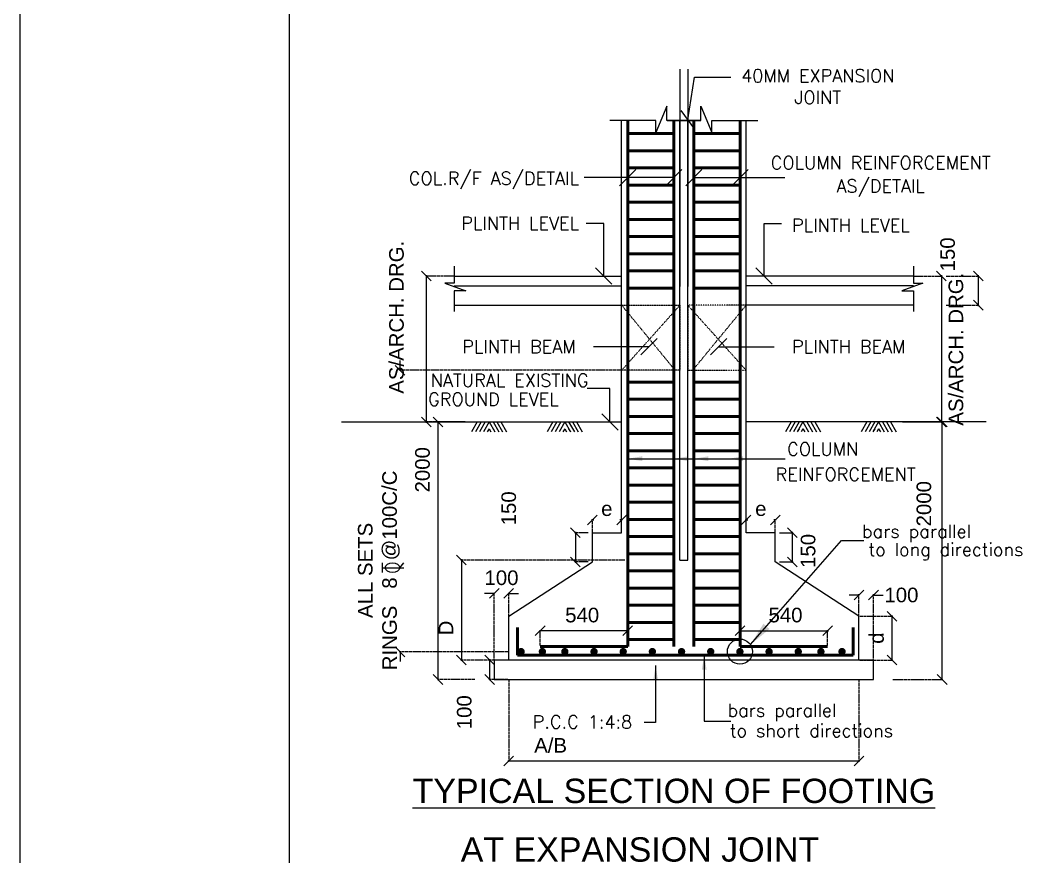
# Model space of a CAD drawing. Header units: inches. Extents: x 719368 to 6315912, y -2624014 to 446967.
# Drawn here: x 5424872 to 5451652, y -2224106 to -2201814 of the extents above; entities that cross this region are included whole.
import ezdxf
from ezdxf.enums import TextEntityAlignment as Align

# ---------------------------------------------------------------- set-up
doc = ezdxf.new("R2010")
doc.units = ezdxf.units.IN
doc.header["$LTSCALE"] = 20
doc.header["$MEASUREMENT"] = 0
doc.header["$PDMODE"] = 3
doc.linetypes.add('ACAD_ISO03W100', pattern=[30, 12, -18])
doc.linetypes.add('DASHED2', pattern=[0.375, 0.25, -0.125])
doc.layers.get('0').update_dxf_attribs({"color": 51, "lineweight": 30})
doc.layers.get('Defpoints').update_dxf_attribs({"lineweight": 25})
for name, color, linetype, lineweight in [('BAR2', 134, 'ACAD_ISO03W100', 50), ('COLUMN', 2, 'Continuous', 25), ('DIM', 7, 'Continuous', 13), ('HIDDEN', 181, 'ACAD_ISO03W100', 18), ('STAIR', 4, 'Continuous', 25), ('WALL', 1, 'Continuous', 18)]:
    doc.layers.add(name, color=color, linetype=linetype, lineweight=lineweight)
doc.layers.add('DIM 1', color=131, linetype='Continuous')
doc.styles.add('AREAIL', font='arial.ttf')
doc.styles.add('BOLD', font='arial.ttf')
doc.styles.add('ROMANS1', font='romans.shx', dxfattribs={"height": 200})
doc.styles.get("Standard").update_dxf_attribs({"font": 'TCCM____.TTF', "height": 100})
doc.dimstyles.new('AA1', dxfattribs={"dimtxt": 80, "dimasz": 80, "dimexe": 0.18, "dimexo": 40, "dimgap": 20, "dimtad": 1, "dimdec": 0, "dimzin": 0, "dimdsep": 46, "dimtxsty": 'Standard', "dimblk": 'OBLIQUE', "dimcen": 0.09, "dimclrd": 256, "dimclre": 256, "dimadec": 0, "dimazin": 0, "dimtfac": 1, "dimtdec": 0, "dimtofl": 0, "dimtmove": 2, "dimatfit": 3, "dimldrblk": 'OBLIQUE', "dimfxl": 1, "dimtolj": 1, "dimtzin": 0, "dimlwd": -1, "dimlwe": -1, "dimarcsym": 0})
doc.dimstyles.new('Copy of S3', dxfattribs={"dimtxt": 200, "dimasz": 150, "dimexe": 5, "dimexo": 5, "dimgap": 50, "dimtad": 1, "dimjust": 1, "dimdec": 0, "dimzin": 3, "dimdsep": 46, "dimtxsty": 'BOLD', "dimblk1": 'OBLIQUE', "dimblk2": 'OBLIQUE', "dimsah": 1, "dimcen": 0.0625, "dimdle": 5, "dimclrd": 230, "dimclre": 251, "dimclrt": 2, "dimadec": 0, "dimazin": 0, "dimtfac": 1, "dimtdec": 0, "dimtix": 1, "dimtofl": 0, "dimtmove": 2, "dimatfit": 3, "dimfxl": 3, "dimtolj": 1, "dimtzin": 2, "dimlwd": -1, "dimlwe": -1, "dimarcsym": 0})
doc.dimstyles.new('S3', dxfattribs={"dimtxt": 9, "dimasz": 7, "dimexe": 5, "dimexo": 5, "dimgap": 0.5, "dimtad": 1, "dimdec": 1, "dimzin": 3, "dimdsep": 46, "dimlunit": 4, "dimtxsty": 'BOLD', "dimblk1": 'OBLIQUE', "dimblk2": 'OBLIQUE', "dimsah": 1, "dimcen": 0.0625, "dimdle": 5, "dimclrd": 230, "dimclre": 251, "dimclrt": 2, "dimadec": 0, "dimazin": 0, "dimtfac": 1, "dimtdec": 1, "dimtix": 1, "dimtofl": 0, "dimtmove": 2, "dimatfit": 3, "dimfxl": 3, "dimtolj": 1, "dimtzin": 2, "dimlwd": -1, "dimlwe": -1, "dimarcsym": 0})

# ---------------------------------------------------------------- blocks, each defined once
blk = doc.blocks.new('_Oblique')
at = {"layer": 'STAIR', "color": 0, "lineweight": -2}
blk.add_line((-0.5, -0.5), (0.5, 0.5), dxfattribs=at)
blk = doc.blocks.new('*D37')
at = {"layer": 'Defpoints', "color": 0, "transparency": 16777216}
for p in [(455564.3, -620161.6), (456577, -620161.6), (455857, -620778.1)]:
    blk.add_point(p, dxfattribs=at)
at = {"layer": 'DIM', "color": 251, "linetype": 'DASHED2', "transparency": 16777216}
for p, q in [((456572, -620161.6), (455559.3, -620161.6)), ((455852, -620778.1), (455559.3, -620778.1))]:
    blk.add_line(p, q, dxfattribs=at)
at = {"layer": 'DIM', "color": 230, "transparency": 16777216}
blk.add_line((455564.3, -620156.6), (455564.3, -620783.1), dxfattribs=at)
at = {"layer": 'DIM', "color": 230, "transparency": 16777216, "xscale": 60, "yscale": 60, "zscale": 60}
for p, rotation in [((455564.3, -620161.6), 90), ((455564.3, -620778.1), 270)]:
    blk.add_blockref('_Oblique', p, dxfattribs=dict(at, rotation=rotation))
at = {"layer": 'DIM', "color": 2, "transparency": 16777216, "insert": (455469.3, -620580.9), "char_height": 90, "attachment_point": 5, "rotation": 90, "style": 'BOLD'}
blk.add_mtext('\\A1;D', dxfattribs=at)
blk = doc.blocks.new('*D38')
at = {"layer": 'Defpoints', "color": 0, "transparency": 16777216}
for p in [(455857, -620898.1), (458017, -620898.1), (458017, -621401.3)]:
    blk.add_point(p, dxfattribs=at)
at = {"layer": 'DIM', "color": 251, "linetype": 'DASHED2', "transparency": 16777216}
for p, q in [((455857, -620903.1), (455857, -621406.3)), ((458017, -620903.1), (458017, -621406.3))]:
    blk.add_line(p, q, dxfattribs=at)
at = {"layer": 'DIM', "color": 230, "transparency": 16777216}
blk.add_line((458022, -621401.3), (455852, -621401.3), dxfattribs=at)
at = {"layer": 'DIM', "color": 230, "transparency": 16777216, "xscale": 60, "yscale": 60, "zscale": 60, "rotation": 180}
blk.add_blockref('_Oblique', (455857, -621401.3), dxfattribs=at)
at = {"layer": 'DIM', "color": 230, "transparency": 16777216, "xscale": 60, "yscale": 60, "zscale": 60}
blk.add_blockref('_Oblique', (458017, -621401.3), dxfattribs=at)
at = {"layer": 'DIM', "color": 2, "transparency": 16777216, "insert": (456115.1, -621304.8), "char_height": 90, "attachment_point": 5, "style": 'BOLD'}
blk.add_mtext('\\A1;A/B', dxfattribs=at)
blk = doc.blocks.new('*D39')
at = {"layer": 'Defpoints', "color": 0, "transparency": 16777216}
for p in [(457283.5, -620597.4), (457283.5, -620694.3), (457823.5, -620694.3)]:
    blk.add_point(p, dxfattribs=at)
at = {"layer": 'DIM', "color": 230, "transparency": 16777216}
blk.add_line((457278.5, -620597.4), (457828.5, -620597.4), dxfattribs=at)
at = {"layer": 'DIM', "color": 251, "linetype": 'DASHED2', "transparency": 16777216}
for p, q in [((457283.5, -620689.3), (457283.5, -620592.4)), ((457823.5, -620689.3), (457823.5, -620592.4))]:
    blk.add_line(p, q, dxfattribs=at)
at = {"layer": 'DIM', "color": 230, "transparency": 16777216, "xscale": 60, "yscale": 60, "zscale": 60, "rotation": 180}
blk.add_blockref('_Oblique', (457283.5, -620597.4), dxfattribs=at)
at = {"layer": 'DIM', "color": 230, "transparency": 16777216, "xscale": 60, "yscale": 60, "zscale": 60}
blk.add_blockref('_Oblique', (457823.5, -620597.4), dxfattribs=at)
at = {"layer": 'DIM', "color": 2, "transparency": 16777216, "insert": (457564.2, -620501.4), "char_height": 90, "attachment_point": 5, "style": 'BOLD'}
blk.add_mtext('\\A1;540', dxfattribs=at)
blk = doc.blocks.new('*D40')
at = {"layer": 'Defpoints', "color": 0, "transparency": 16777216}
for p in [(456590.5, -620597.4), (456050.5, -620694.3), (456590.5, -620694.3)]:
    blk.add_point(p, dxfattribs=at)
at = {"layer": 'DIM', "color": 230, "transparency": 16777216}
blk.add_line((456595.5, -620597.4), (456045.5, -620597.4), dxfattribs=at)
at = {"layer": 'DIM', "color": 251, "linetype": 'DASHED2', "transparency": 16777216}
for p, q in [((456050.5, -620689.3), (456050.5, -620592.4)), ((456590.5, -620689.3), (456590.5, -620592.4))]:
    blk.add_line(p, q, dxfattribs=at)
at = {"layer": 'DIM', "color": 230, "transparency": 16777216, "xscale": 60, "yscale": 60, "zscale": 60, "rotation": 180}
blk.add_blockref('_Oblique', (456050.5, -620597.4), dxfattribs=at)
at = {"layer": 'DIM', "color": 230, "transparency": 16777216, "xscale": 60, "yscale": 60, "zscale": 60}
blk.add_blockref('_Oblique', (456590.5, -620597.4), dxfattribs=at)
at = {"layer": 'DIM', "color": 2, "transparency": 16777216, "insert": (456309.7, -620501.4), "char_height": 90, "attachment_point": 5, "style": 'BOLD'}
blk.add_mtext('\\A1;540', dxfattribs=at)
blk = doc.blocks.new('*D41')
at = {"layer": 'Defpoints', "color": 0, "transparency": 16777216}
for p in [(456553, -618991.1), (455186, -620727.6), (455857, -620727.6)]:
    blk.add_point(p, dxfattribs=at)
at = {"layer": 'DIM', "color": 230, "transparency": 16777216}
for p, q in [((455186, -618991.1), (455186, -618931.1)), ((455186, -620727.6), (455186, -620787.6))]:
    blk.add_line(p, q, dxfattribs=at)
at = {"layer": 'DIM', "color": 251, "linetype": 'DASHED2', "transparency": 16777216}
for p, q in [((456548, -618991.1), (455181, -618991.1)), ((455852, -620727.6), (455181, -620727.6))]:
    blk.add_line(p, q, dxfattribs=at)
at = {"layer": 'DIM', "color": 230, "transparency": 16777216, "xscale": 60, "yscale": 60, "zscale": 60}
for p, rotation in [((455186, -618991.1), 270), ((455186, -620727.6), 90)]:
    blk.add_blockref('_Oblique', p, dxfattribs=dict(at, rotation=rotation))
at = {"layer": 'DIM', "color": 2, "transparency": 16777216, "insert": (455055.4, -620225.5), "char_height": 90, "attachment_point": 5, "rotation": 90, "style": 'BOLD'}
blk.add_mtext('\\A1;ALL SETS\\PRINGS   8   @100C/C', dxfattribs=at)
blk = doc.blocks.new('*D42')
at = {"layer": 'Defpoints', "color": 0, "transparency": 16777216}
for p in [(455738.4, -620778.1), (455857, -620778.1), (455857, -620898.1)]:
    blk.add_point(p, dxfattribs=at)
at = {"layer": 'DIM', "color": 251, "linetype": 'DASHED2', "transparency": 16777216}
for p, q in [((455852, -620778.1), (455733.4, -620778.1)), ((455852, -620898.1), (455733.4, -620898.1))]:
    blk.add_line(p, q, dxfattribs=at)
at = {"layer": 'DIM', "color": 230, "transparency": 16777216}
blk.add_line((455738.4, -620773.1), (455738.4, -620903.1), dxfattribs=at)
at = {"layer": 'DIM', "color": 230, "transparency": 16777216, "xscale": 60, "yscale": 60, "zscale": 60}
for p, rotation in [((455738.4, -620778.1), 90), ((455738.4, -620898.1), 270)]:
    blk.add_blockref('_Oblique', p, dxfattribs=dict(at, rotation=rotation))
at = {"layer": 'DIM', "color": 2, "transparency": 16777216, "insert": (455582.6, -621100.1), "char_height": 90, "attachment_point": 5, "rotation": 90, "style": 'BOLD'}
blk.add_mtext('\\A1;100', dxfattribs=at)
blk = doc.blocks.new('*D43')
at = {"layer": 'Defpoints', "color": 0, "transparency": 16777216}
for p in [(458017, -620508.1), (458017, -620778.1), (458221.7, -620778.1)]:
    blk.add_point(p, dxfattribs=at)
at = {"layer": 'DIM', "color": 251, "linetype": 'DASHED2', "transparency": 16777216}
for p, q in [((458022, -620508.1), (458226.7, -620508.1)), ((458022, -620778.1), (458226.7, -620778.1))]:
    blk.add_line(p, q, dxfattribs=at)
at = {"layer": 'DIM', "color": 230, "transparency": 16777216}
blk.add_line((458221.7, -620783.1), (458221.7, -620503.1), dxfattribs=at)
at = {"layer": 'DIM', "color": 230, "transparency": 16777216, "xscale": 60, "yscale": 60, "zscale": 60}
for p, rotation in [((458221.7, -620508.1), 90), ((458221.7, -620778.1), 270)]:
    blk.add_blockref('_Oblique', p, dxfattribs=dict(at, rotation=rotation))
at = {"layer": 'DIM', "color": 2, "transparency": 16777216, "insert": (458126, -620643.1), "char_height": 90, "attachment_point": 5, "rotation": 90, "style": 'BOLD'}
blk.add_mtext('\\A1;d', dxfattribs=at)
blk = doc.blocks.new('*D44')
at = {"layer": 'Defpoints', "color": 0, "transparency": 16777216}
for p in [(455767, -620367.4), (455767, -620778.1), (455857, -620778.1)]:
    blk.add_point(p, dxfattribs=at)
at = {"layer": 'DIM', "color": 230, "transparency": 16777216}
for p, q in [((455767, -620367.4), (455707, -620367.4)), ((455857, -620367.4), (455917, -620367.4))]:
    blk.add_line(p, q, dxfattribs=at)
at = {"layer": 'DIM', "color": 251, "linetype": 'DASHED2', "transparency": 16777216}
for p, q in [((455767, -620773.1), (455767, -620362.4)), ((455857, -620773.1), (455857, -620362.4))]:
    blk.add_line(p, q, dxfattribs=at)
at = {"layer": 'DIM', "color": 230, "transparency": 16777216, "xscale": 60, "yscale": 60, "zscale": 60}
blk.add_blockref('_Oblique', (455767, -620367.4), dxfattribs=at)
at = {"layer": 'DIM', "color": 230, "transparency": 16777216, "xscale": 60, "yscale": 60, "zscale": 60, "rotation": 180}
blk.add_blockref('_Oblique', (455857, -620367.4), dxfattribs=at)
at = {"layer": 'DIM', "color": 2, "transparency": 16777216, "insert": (455812, -620271.4), "char_height": 90, "attachment_point": 5, "style": 'BOLD'}
blk.add_mtext('\\A1;100', dxfattribs=at)
blk = doc.blocks.new('*D45')
at = {"layer": 'Defpoints', "color": 0, "transparency": 16777216}
for p in [(458017, -620377.5), (458017, -620778.1), (458107, -620778.1)]:
    blk.add_point(p, dxfattribs=at)
at = {"layer": 'DIM', "color": 230, "transparency": 16777216}
for p, q in [((458017, -620377.5), (457957, -620377.5)), ((458107, -620377.5), (458167, -620377.5))]:
    blk.add_line(p, q, dxfattribs=at)
at = {"layer": 'DIM', "color": 251, "linetype": 'DASHED2', "transparency": 16777216}
for p, q in [((458017, -620773.1), (458017, -620372.5)), ((458107, -620773.1), (458107, -620372.5))]:
    blk.add_line(p, q, dxfattribs=at)
at = {"layer": 'DIM', "color": 230, "transparency": 16777216, "xscale": 60, "yscale": 60, "zscale": 60}
blk.add_blockref('_Oblique', (458017, -620377.5), dxfattribs=at)
at = {"layer": 'DIM', "color": 230, "transparency": 16777216, "xscale": 60, "yscale": 60, "zscale": 60, "rotation": 180}
blk.add_blockref('_Oblique', (458107, -620377.5), dxfattribs=at)
at = {"layer": 'DIM', "color": 2, "transparency": 16777216, "insert": (458279.4, -620377.5), "char_height": 90, "attachment_point": 5, "style": 'BOLD'}
blk.add_mtext('\\A1;100', dxfattribs=at)
blk = doc.blocks.new('*D46')
at = {"layer": 'Defpoints', "color": 0, "transparency": 16777216}
for p in [(458282.3, -619310), (458221, -620898.1), (458530.7, -620898.1)]:
    blk.add_point(p, dxfattribs=at)
at = {"layer": 'DIM', "color": 251, "linetype": 'DASHED2', "transparency": 16777216}
for p, q in [((458287.3, -619310), (458535.7, -619310)), ((458226, -620898.1), (458535.7, -620898.1))]:
    blk.add_line(p, q, dxfattribs=at)
at = {"layer": 'DIM', "color": 230, "transparency": 16777216}
blk.add_line((458530.7, -620903.1), (458530.7, -619305), dxfattribs=at)
at = {"layer": 'DIM', "color": 230, "transparency": 16777216, "xscale": 60, "yscale": 60, "zscale": 60}
for p, rotation in [((458530.7, -619310), 90), ((458530.7, -620898.1), 270)]:
    blk.add_blockref('_Oblique', p, dxfattribs=dict(at, rotation=rotation))
at = {"layer": 'DIM', "color": 2, "transparency": 16777216, "insert": (458418.4, -619814.2), "char_height": 90, "attachment_point": 5, "rotation": 90, "style": 'BOLD'}
blk.add_mtext('\\A1;2000', dxfattribs=at)
blk = doc.blocks.new('*D47')
at = {"layer": 'Defpoints', "color": 0, "transparency": 16777216}
for p in [(458354, -618410), (458525.7, -618410), (458281.4, -619310)]:
    blk.add_point(p, dxfattribs=at)
at = {"layer": 'DIM', "color": 251, "linetype": 'DASHED2', "transparency": 16777216}
for p, q in [((458359, -618410), (458530.7, -618410)), ((458286.4, -619310), (458530.7, -619310))]:
    blk.add_line(p, q, dxfattribs=at)
at = {"layer": 'DIM', "color": 230, "transparency": 16777216}
blk.add_line((458525.7, -618405), (458525.7, -619315), dxfattribs=at)
at = {"layer": 'DIM', "color": 230, "transparency": 16777216, "xscale": 60, "yscale": 60, "zscale": 60}
for p, rotation in [((458525.7, -618410), 90), ((458525.7, -619310), 270)]:
    blk.add_blockref('_Oblique', p, dxfattribs=dict(at, rotation=rotation))
at = {"layer": 'DIM', "color": 2, "transparency": 16777216, "insert": (458615.9, -618861.2), "char_height": 90, "attachment_point": 5, "rotation": 90, "style": 'BOLD'}
blk.add_mtext('\\A1;AS/ARCH. DRG.', dxfattribs=at)
blk = doc.blocks.new('*D48')
at = {"layer": 'Defpoints', "color": 0, "transparency": 16777216}
for p in [(458550.6, -618410), (458753.4, -618410), (458550.6, -618590)]:
    blk.add_point(p, dxfattribs=at)
at = {"layer": 'DIM', "color": 251, "linetype": 'DASHED2', "transparency": 16777216}
for p, q in [((458555.6, -618410), (458758.4, -618410)), ((458555.6, -618590), (458758.4, -618590))]:
    blk.add_line(p, q, dxfattribs=at)
at = {"layer": 'DIM', "color": 230, "transparency": 16777216}
blk.add_line((458753.4, -618405), (458753.4, -618595), dxfattribs=at)
at = {"layer": 'DIM', "color": 230, "transparency": 16777216, "xscale": 60, "yscale": 60, "zscale": 60}
for p, rotation in [((458753.4, -618410), 90), ((458753.4, -618590), 270)]:
    blk.add_blockref('_Oblique', p, dxfattribs=dict(at, rotation=rotation))
at = {"layer": 'DIM', "color": 2, "transparency": 16777216, "insert": (458564.6, -618276.7), "char_height": 90, "attachment_point": 5, "rotation": 90, "style": 'BOLD'}
blk.add_mtext('\\A1;150', dxfattribs=at)
blk = doc.blocks.new('*D49')
at = {"layer": 'Defpoints', "color": 0, "transparency": 16777216}
for p in [(455591.6, -619310), (455421, -620898.1), (455653, -620898.1)]:
    blk.add_point(p, dxfattribs=at)
at = {"layer": 'DIM', "color": 251, "linetype": 'DASHED2', "transparency": 16777216}
for p, q in [((455586.6, -619310), (455416, -619310)), ((455648, -620898.1), (455416, -620898.1))]:
    blk.add_line(p, q, dxfattribs=at)
at = {"layer": 'DIM', "color": 230, "transparency": 16777216}
blk.add_line((455421, -620903.1), (455421, -619305), dxfattribs=at)
at = {"layer": 'DIM', "color": 230, "transparency": 16777216, "xscale": 60, "yscale": 60, "zscale": 60}
for p, rotation in [((455421, -619310), 90), ((455421, -620898.1), 270)]:
    blk.add_blockref('_Oblique', p, dxfattribs=dict(at, rotation=rotation))
at = {"layer": 'DIM', "color": 2, "transparency": 16777216, "insert": (455325, -619605), "char_height": 90, "attachment_point": 5, "rotation": 90, "style": 'BOLD'}
blk.add_mtext('\\A1;2000', dxfattribs=at)
blk = doc.blocks.new('*D50')
at = {"layer": 'Defpoints', "color": 0, "transparency": 16777216}
for p in [(455348.2, -618410), (455519.9, -618410), (455592.5, -619310)]:
    blk.add_point(p, dxfattribs=at)
at = {"layer": 'DIM', "color": 251, "linetype": 'DASHED2', "transparency": 16777216}
for p, q in [((455514.9, -618410), (455343.2, -618410)), ((455587.5, -619310), (455343.2, -619310))]:
    blk.add_line(p, q, dxfattribs=at)
at = {"layer": 'DIM', "color": 230, "transparency": 16777216}
blk.add_line((455348.2, -618405), (455348.2, -619315), dxfattribs=at)
at = {"layer": 'DIM', "color": 230, "transparency": 16777216, "xscale": 60, "yscale": 60, "zscale": 60}
for p, rotation in [((455348.2, -618410), 90), ((455348.2, -619310), 270)]:
    blk.add_blockref('_Oblique', p, dxfattribs=dict(at, rotation=rotation))
at = {"layer": 'DIM', "color": 2, "transparency": 16777216, "insert": (455164.6, -618664.5), "char_height": 90, "attachment_point": 5, "rotation": 90, "style": 'BOLD'}
blk.add_mtext('\\A1;AS/ARCH. DRG.', dxfattribs=at)
blk = doc.blocks.new('*D51')
at = {"layer": 'Defpoints', "color": 0, "transparency": 16777216}
for p in [(456553, -619914.1), (456373, -619998.6), (456553, -619998.6)]:
    blk.add_point(p, dxfattribs=at)
at = {"layer": 'DIM', "color": 230, "transparency": 16777216}
for p, q in [((456368, -619914.1), (456381.8, -619914.1)), ((456558, -619914.1), (456541.9, -619914.1))]:
    blk.add_line(p, q, dxfattribs=at)
at = {"layer": 'DIM', "color": 251, "linetype": 'DASHED2', "transparency": 16777216}
for p, q in [((456373, -619993.6), (456373, -619909.1)), ((456553, -619993.6), (456553, -619909.1))]:
    blk.add_line(p, q, dxfattribs=at)
at = {"layer": 'DIM', "color": 230, "transparency": 16777216, "xscale": 60, "yscale": 60, "zscale": 60, "rotation": 180}
blk.add_blockref('_Oblique', (456373, -619914.1), dxfattribs=at)
at = {"layer": 'DIM', "color": 230, "transparency": 16777216, "xscale": 60, "yscale": 60, "zscale": 60}
blk.add_blockref('_Oblique', (456553, -619914.1), dxfattribs=at)
at = {"layer": 'DIM', "color": 2, "transparency": 16777216, "insert": (456461.8, -619845.4), "char_height": 90, "attachment_point": 5, "style": 'BOLD'}
blk.add_mtext('\\A1;e', dxfattribs=at)
blk = doc.blocks.new('*D52')
at = {"layer": 'Defpoints', "color": 0, "transparency": 16777216}
for p in [(456268.2, -619993.1), (456352.7, -619993.1), (456352.7, -620173.1)]:
    blk.add_point(p, dxfattribs=at)
at = {"layer": 'DIM', "color": 251, "linetype": 'DASHED2', "transparency": 16777216}
for p, q in [((456347.7, -619993.1), (456263.2, -619993.1)), ((456347.7, -620173.1), (456263.2, -620173.1))]:
    blk.add_line(p, q, dxfattribs=at)
at = {"layer": 'DIM', "color": 230, "transparency": 16777216}
blk.add_line((456268.2, -619988.1), (456268.2, -620178.1), dxfattribs=at)
at = {"layer": 'DIM', "color": 230, "transparency": 16777216, "xscale": 60, "yscale": 60, "zscale": 60}
for p, rotation in [((456268.2, -619993.1), 90), ((456268.2, -620173.1), 270)]:
    blk.add_blockref('_Oblique', p, dxfattribs=dict(at, rotation=rotation))
at = {"layer": 'DIM', "color": 2, "transparency": 16777216, "insert": (455857, -619842.7), "char_height": 90, "attachment_point": 5, "rotation": 90, "style": 'BOLD'}
blk.add_mtext('\\A1;150', dxfattribs=at)
blk = doc.blocks.new('*D53')
at = {"layer": 'Defpoints', "color": 0, "transparency": 16777216}
for p in [(457321, -619914.1), (457321, -619998.6), (457501, -619998.6)]:
    blk.add_point(p, dxfattribs=at)
at = {"layer": 'DIM', "color": 230, "transparency": 16777216}
for p, q in [((457316, -619914.1), (457332, -619914.1)), ((457506, -619914.1), (457492.1, -619914.1))]:
    blk.add_line(p, q, dxfattribs=at)
at = {"layer": 'DIM', "color": 251, "linetype": 'DASHED2', "transparency": 16777216}
for p, q in [((457321, -619993.6), (457321, -619909.1)), ((457501, -619993.6), (457501, -619909.1))]:
    blk.add_line(p, q, dxfattribs=at)
at = {"layer": 'DIM', "color": 230, "transparency": 16777216, "xscale": 60, "yscale": 60, "zscale": 60, "rotation": 180}
blk.add_blockref('_Oblique', (457321, -619914.1), dxfattribs=at)
at = {"layer": 'DIM', "color": 230, "transparency": 16777216, "xscale": 60, "yscale": 60, "zscale": 60}
blk.add_blockref('_Oblique', (457501, -619914.1), dxfattribs=at)
at = {"layer": 'DIM', "color": 2, "transparency": 16777216, "insert": (457412.1, -619845.4), "char_height": 90, "attachment_point": 5, "style": 'BOLD'}
blk.add_mtext('\\A1;e', dxfattribs=at)
blk = doc.blocks.new('*D54')
at = {"layer": 'Defpoints', "color": 0, "transparency": 16777216}
for p in [(457521.2, -619993.1), (457605.7, -619993.1), (457521.2, -620173.1)]:
    blk.add_point(p, dxfattribs=at)
at = {"layer": 'DIM', "color": 251, "linetype": 'DASHED2', "transparency": 16777216}
for p, q in [((457526.2, -619993.1), (457610.7, -619993.1)), ((457526.2, -620173.1), (457610.7, -620173.1))]:
    blk.add_line(p, q, dxfattribs=at)
at = {"layer": 'DIM', "color": 230, "transparency": 16777216}
blk.add_line((457605.7, -619988.1), (457605.7, -620178.1), dxfattribs=at)
at = {"layer": 'DIM', "color": 230, "transparency": 16777216, "xscale": 60, "yscale": 60, "zscale": 60}
for p, rotation in [((457605.7, -619993.1), 90), ((457605.7, -620173.1), 270)]:
    blk.add_blockref('_Oblique', p, dxfattribs=dict(at, rotation=rotation))
at = {"layer": 'DIM', "color": 2, "transparency": 16777216, "insert": (457703.9, -620105.3), "char_height": 90, "attachment_point": 5, "rotation": 90, "style": 'BOLD'}
blk.add_mtext('\\A1;150', dxfattribs=at)
blk = doc.blocks.new('FOOTI')
at = {"layer": 'BAR2', "linetype": 'Continuous'}
for p, q in [((456590.5, -620694.3), (456590.5, -617450.9)), ((456875.5, -620694.3), (456875.5, -617450.9)), ((456998.5, -620694.3), (456998.5, -617450.9)), ((457283.5, -620694.3), (457283.5, -617450.9)), ((456875.5, -617531.3), (456590.5, -617531.3)), ((457283.5, -617531.3), (456998.5, -617531.3)), ((456875.5, -617637.2), (456590.5, -617637.2)), ((457283.5, -617637.2), (456998.5, -617637.2)), ((456875.5, -617743), (456590.5, -617743)), ((457283.5, -617743), (456998.5, -617743)), ((456875.5, -617848.9), (456590.5, -617848.9)), ((457283.5, -617848.9), (456998.5, -617848.9)), ((456875.5, -617954.8), (456590.5, -617954.8)), ((457283.5, -617954.8), (456998.5, -617954.8)), ((456875.5, -618060.6), (456590.5, -618060.6)), ((457283.5, -618060.6), (456998.5, -618060.6)), ((456875.5, -618166.5), (456590.5, -618166.5)), ((457283.5, -618166.5), (456998.5, -618166.5)), ((456875.5, -618272.4), (456590.5, -618272.4)), ((457283.5, -618272.4), (456998.5, -618272.4)), ((456875.5, -618378.2), (456590.5, -618378.2)), ((457283.5, -618378.2), (456998.5, -618378.2)), ((456875.5, -618484.1), (456590.5, -618484.1)), ((457283.5, -618484.1), (456998.5, -618484.1)), ((456875.5, -619064.1), (456590.5, -619064.1)), ((457283.5, -619064.1), (456998.5, -619064.1)), ((456875.5, -619169.9), (456590.5, -619169.9)), ((457283.5, -619169.9), (456998.5, -619169.9)), ((456875.5, -619275.8), (456590.5, -619275.8)), ((457283.5, -619275.8), (456998.5, -619275.8)), ((456875.5, -619381.7), (456590.5, -619381.7)), ((457283.5, -619381.7), (456998.5, -619381.7)), ((456875.5, -619487.5), (456590.5, -619487.5)), ((457283.5, -619487.5), (456998.5, -619487.5)), ((456875.5, -619593.4), (456590.5, -619593.4)), ((457283.5, -619593.4), (456998.5, -619593.4)), ((456875.5, -619699.2), (456590.5, -619699.2)), ((457283.5, -619699.2), (456998.5, -619699.2)), ((456875.5, -619805.1), (456590.5, -619805.1)), ((457283.5, -619805.1), (456998.5, -619805.1)), ((456875.5, -619911), (456590.5, -619911)), ((457283.5, -619911), (456998.5, -619911)), ((456875.5, -620016.8), (456590.5, -620016.8)), ((457283.5, -620016.8), (456998.5, -620016.8)), ((456875.5, -620122.7), (456590.5, -620122.7)), ((457283.5, -620122.7), (456998.5, -620122.7)), ((456875.5, -620228.6), (456590.5, -620228.6)), ((457283.5, -620228.6), (456998.5, -620228.6)), ((456875.5, -620334.4), (456590.5, -620334.4)), ((457283.5, -620334.4), (456998.5, -620334.4)), ((456875.5, -620440.3), (456590.5, -620440.3)), ((457283.5, -620440.3), (456998.5, -620440.3)), ((455910.2, -620748.1), (455910.2, -620578.5)), ((456875.5, -620546.2), (456590.5, -620546.2)), ((457283.5, -620546.2), (456998.5, -620546.2)), ((457981.9, -620748.1), (457981.9, -620578.5)), ((456590.5, -620694.3), (456050.5, -620694.3)), ((456875.5, -620652), (456590.5, -620652)), ((457283.5, -620652), (456998.5, -620652)), ((457283.5, -620694.3), (457823.5, -620694.3)), ((455910.2, -620748.1), (457981.9, -620748.1))]:
    blk.add_line(p, q, dxfattribs=at)
at = {"layer": 'DIM'}
for p, q in [((456913, -617134.6), (456913, -618474.3)), ((456961, -617134.6), (456961, -618474.3))]:
    blk.add_line(p, q, dxfattribs=at)
at = {"layer": 'DIM', "ltscale": 0.04}
for p, q in [((455075.2, -620179.6), (455075.2, -620237.9)), ((455075.2, -620208.7), (455209.6, -620208.7)), ((455183.9, -620208.7), (455209.6, -620179.4))]:
    blk.add_line(p, q, dxfattribs=at)
at = {"layer": 'DIM', "const_width": 22.5}
for points in [[(455921.6, -620726.1, 1), (455944.1, -620726.1, 1)], [(456053.1, -620726.1, 1), (456075.6, -620726.1, 1)], [(456191.6, -620726.1, 1), (456214.1, -620726.1, 1)], [(456371.6, -620726.1, 1), (456394.1, -620726.1, 1)], [(456551.6, -620726.1, 1), (456574.1, -620726.1, 1)], [(456731.6, -620726.1, 1), (456754.1, -620726.1, 1)], [(456911.6, -620726.1, 1), (456934.1, -620726.1, 1)], [(457091.6, -620726.1, 1), (457114.1, -620726.1, 1)], [(457271.6, -620726.1, 1), (457294.1, -620726.1, 1)], [(457451.6, -620726.1, 1), (457474.1, -620726.1, 1)], [(457631.6, -620726.1, 1), (457654.1, -620726.1, 1)], [(457771.4, -620726.1, 1), (457793.9, -620726.1, 1)], [(457901.6, -620726.1, 1), (457924.1, -620726.1, 1)]]:
    blk.add_lwpolyline(points, format="xyb", close=True, dxfattribs=at)
at = {"layer": 'DIM'}
blk.add_circle((457283.2, -620726.1), 77.5, dxfattribs=at)
at = {"layer": 'DIM', "ltscale": 0.04}
blk.add_ellipse((455139.5, -620208.7), major_axis=(-44.4, 0), ratio=0.666667, dxfattribs=at)
at = {"layer": 'HIDDEN', "ltscale": 0.006}
for p, q in [((456553, -618590), (456882.7, -618991.1)), ((456913, -618590), (456553, -618991.1)), ((456961, -618590), (457321, -618991.1)), ((457321, -618590), (456991.2, -618991.1))]:
    blk.add_line(p, q, dxfattribs=at)
for points in [[(456913, -618991.1), (456553, -618991.1), (456553, -618590), (456913, -618590)], [(456961, -618991.1), (457321, -618991.1), (457321, -618590), (456961, -618590)]]:
    blk.add_lwpolyline(points, close=True, dxfattribs=at)
at = {"layer": 'WALL'}
for p, q in [((456831.2, -617362.6), (456764.1, -617524.2)), ((456831.2, -617450.9), (456831.2, -617362.6)), ((457042.7, -617450.9), (457042.7, -617362.6)), ((457042.7, -617362.6), (457109.8, -617524.2)), ((456764.1, -617450.9), (456481.3, -617450.9)), ((456553, -619993.1), (456553, -617450.9)), ((456764.1, -617524.2), (456764.1, -617450.9)), ((457040.7, -617450.9), (456831.2, -617450.9)), ((456833.3, -617450.9), (457042.7, -617450.9)), ((456913, -620161.6), (456913, -617450.9)), ((456961, -620161.6), (456961, -617450.9)), ((457109.8, -617524.2), (457109.8, -617450.9)), ((457109.8, -617450.9), (457392.6, -617450.9)), ((457321, -619993.1), (457321, -617450.9)), ((455519.9, -618349.8), (455519.9, -618455.1)), ((458354, -618349.8), (458354, -618455.1)), ((455519.9, -618410), (456553, -618410)), ((458354, -618410), (457321, -618410)), ((455519.9, -618455.1), (455462.1, -618455.1)), ((455462.1, -618455.1), (455592.8, -618501.1)), ((455519.9, -618470), (456553, -618470)), ((458354, -618470), (457321, -618470)), ((458411.8, -618455.1), (458281.2, -618501.1)), ((458354, -618455.1), (458411.8, -618455.1)), ((455592.8, -618501.1), (455519.9, -618501.1)), ((455519.9, -618501.1), (455519.9, -618629.2)), ((458281.2, -618501.1), (458354, -618501.1)), ((458354, -618501.1), (458354, -618629.2)), ((455519.9, -618590), (456553, -618590)), ((458354, -618590), (457321, -618590)), ((454825.3, -619310), (456553, -619310)), ((455662.3, -619310), (455627.3, -619370)), ((455686.7, -619310), (455651.6, -619370)), ((455711, -619310), (455675.9, -619370)), ((455735.3, -619310), (455700.3, -619370)), ((455735.3, -619310), (455770.3, -619370)), ((455759.6, -619310), (455794.6, -619370)), ((455783.9, -619310), (455819, -619370)), ((455808.3, -619310), (455843.3, -619370)), ((456129.1, -619310), (456094.1, -619370)), ((456153.4, -619310), (456118.4, -619370)), ((456177.8, -619310), (456142.7, -619370)), ((456202.1, -619310), (456167, -619370)), ((456202.1, -619310), (456237.1, -619370)), ((456226.4, -619310), (456261.4, -619370)), ((456250.7, -619310), (456285.8, -619370)), ((456275, -619310), (456310.1, -619370)), ((458801.5, -619310), (457321, -619310)), ((457598.9, -619310), (457563.8, -619370)), ((457623.2, -619310), (457588.2, -619370)), ((457647.5, -619310), (457612.5, -619370)), ((457671.8, -619310), (457636.8, -619370)), ((457671.8, -619310), (457706.9, -619370)), ((457696.2, -619310), (457731.2, -619370)), ((457720.5, -619310), (457755.5, -619370)), ((457744.8, -619310), (457779.8, -619370)), ((458065.7, -619310), (458030.6, -619370)), ((458090, -619310), (458054.9, -619370)), ((458114.3, -619310), (458079.3, -619370)), ((458138.6, -619310), (458103.6, -619370)), ((458138.6, -619310), (458173.7, -619370)), ((458162.9, -619310), (458198, -619370)), ((458187.3, -619310), (458222.3, -619370)), ((458211.6, -619310), (458246.6, -619370)), ((455735.3, -619351.6), (455724.6, -619370)), ((455735.3, -619351.6), (455746, -619370)), ((455759.6, -619351.6), (455770.3, -619370)), ((456202.1, -619351.6), (456191.4, -619370)), ((456202.1, -619351.6), (456212.8, -619370)), ((456226.4, -619351.6), (456237.1, -619370)), ((457647.5, -619351.6), (457636.8, -619370)), ((457671.8, -619351.6), (457661.1, -619370)), ((457671.8, -619351.6), (457682.5, -619370)), ((458114.3, -619351.6), (458103.6, -619370)), ((458138.6, -619351.6), (458127.9, -619370)), ((458138.6, -619351.6), (458149.3, -619370)), ((456373, -619993.1), (456553, -619993.1)), ((456373, -620173.1), (456373, -619993.1)), ((457501, -619993.1), (457321, -619993.1)), ((457501, -620173.1), (457501, -619993.1)), ((455857, -620508.1), (456373, -620173.1)), ((456913, -620161.6), (456961, -620161.6)), ((458017, -620508.1), (457501, -620173.1)), ((455857, -620778.1), (455857, -620508.1)), ((458017, -620778.1), (458017, -620508.1))]:
    blk.add_line(p, q, dxfattribs=at)
blk.add_lwpolyline([(455767, -620898.1), (458107, -620898.1), (458107, -620778.1), (455767, -620778.1)], close=True, dxfattribs=at)
at = {"layer": 'DIM', "style": 'ROMANS1'}
for s, p in [('COLUMN REINFORCEMENT', (458151.5, -617711.7)), ('COL.R/F AS/DETAIL', (455765.2, -617813.4)), ('AS/DETAIL', (458151.5, -617860.6)), ('PLINTH LEVEL', (455927.4, -618084.6)), ('PLINTH LEVEL', (457968.1, -618097)), ('PLINTH BEAM', (455919.5, -618845.4)), ('PLINTH BEAM', (457954.4, -618845.4)), ('NATURAL EXISTING', (455862.5, -619053.1)), ('GROUND LEVEL', (455762.4, -619170)), ('bars parallel', (458372.3, -619998)), ('to long directions', (458554.5, -620107.9)), ('bars parallel', (457542.2, -621101.3)), ('P.C.C 1:4:8', (456311.5, -621159.6)), ('to short directions', (457724.4, -621211.2))]:
    blk.add_text(s, height=80, dxfattribs=at).set_placement(p, align=Align.MIDDLE)
for s, p in [('COLUMN', (457574.2, -619517.3)), ('REINFORCEMENT', (457503.3, -619673.2))]:
    blk.add_text(s, height=80, dxfattribs=at).set_placement(p)
at = {"layer": 'DIM', "ltscale": 0.04, "style": 'BOLD'}
blk.add_text('%%UTYPICAL SECTION OF FOOTING', height=150, dxfattribs=at).set_placement((456875.9, -621584.8), align=Align.MIDDLE)
at = {"layer": 'DIM', "insert": (457763.7, -617242.3), "char_height": 80, "width": 4604.587, "attachment_point": 5, "style": 'ROMANS1'}
blk.add_mtext('40MM EXPANSION\\PJOINT', dxfattribs=at)
at = {"layer": 'DIM', "ltscale": 0.04, "insert": (456666.5, -621947.5), "char_height": 150, "width": 5295.275, "attachment_point": 5, "style": 'BOLD'}
blk.add_mtext('{\\LAT EXPANSION JOINT}', dxfattribs=at)
at = {"layer": 'DIM'}
for base, p1, p2, angle, text, picture, middle in [((458753.4, -618410), (458550.6, -618590), (458550.6, -618410), 90, '150', '*D48', (458564.6, -618276.7)), ((455348.2, -618410), (455592.5, -619310), (455519.9, -618410), 90, 'AS/ARCH. DRG.', '*D50', (455164.6, -618664.5)), ((458525.7, -618410), (458281.4, -619310), (458354, -618410), 90, 'AS/ARCH. DRG.', '*D47', (458615.9, -618861.2)), ((455186, -620727.6), (456553, -618991.1), (455857, -620727.6), 90, 'ALL SETS\\PRINGS   8   @100C/C', '*D41', (455055.4, -620225.5)), ((458530.7, -620898.1), (458282.3, -619310), (458221, -620898.1), 90, '2000', '*D46', (458418.4, -619814.2)), ((456268.2, -619993.1), (456352.7, -620173.1), (456352.7, -619993.1), 90, '150', '*D52', (455857, -619842.7)), ((457321, -619914.1), (457501, -619998.6), (457321, -619998.6), 180, 'e', '*D53', (457412.1, -619845.4)), ((457605.7, -619993.1), (457521.2, -620173.1), (457521.2, -619993.1), 90, '150', '*D54', (457703.9, -620105.3)), ((455738.4, -620778.1), (455857, -620898.1), (455857, -620778.1), 90, '100', '*D42', (455582.6, -621100.1))]:
    dim = blk.add_linear_dim(base=base, p1=p1, p2=p2, angle=angle, text=text, dimstyle='Copy of S3', override={"dimtxt": 90, "dimasz": 60}, dxfattribs=at)
    dim.commit()
    dim.dimension.update_dxf_attribs({"geometry": picture, "text_midpoint": middle, "dimtype": 160})
for base, p1, p2, text, picture, middle in [((455421, -620898.1), (455591.6, -619310), (455653, -620898.1), '2000', '*D49', (455325, -619605)), ((455564.3, -620161.6), (455857, -620778.1), (456577, -620161.6), 'D', '*D37', (455469.3, -620580.9)), ((458221.7, -620778.1), (458017, -620508.1), (458017, -620778.1), 'd', '*D43', (458126, -620643.1))]:
    dim = blk.add_linear_dim(base=base, p1=p1, p2=p2, angle=90, text=text, dimstyle='Copy of S3', override={"dimtxt": 90, "dimasz": 60}, dxfattribs=at)
    dim.commit()
    dim.dimension.update_dxf_attribs({"geometry": picture, "text_midpoint": middle})
for base, p1, p2, text, picture, middle in [((456553, -619914.1), (456373, -619998.6), (456553, -619998.6), 'e', '*D51', (456461.8, -619845.4)), ((458017, -620377.5), (458107, -620778.1), (458017, -620778.1), '100', '*D45', (458279.4, -620377.5))]:
    dim = blk.add_linear_dim(base=base, p1=p1, p2=p2, text=text, dimstyle='Copy of S3', override={"dimtxt": 90, "dimasz": 60}, dxfattribs=at)
    dim.commit()
    dim.dimension.update_dxf_attribs({"geometry": picture, "text_midpoint": middle, "dimtype": 160})
for base, p1, p2, text, picture, middle in [((455767, -620367.4), (455857, -620778.1), (455767, -620778.1), '100', '*D44', (455812, -620271.4)), ((458017, -621401.3), (455857, -620898.1), (458017, -620898.1), 'A/B', '*D38', (456115.1, -621304.8))]:
    dim = blk.add_linear_dim(base=base, p1=p1, p2=p2, text=text, dimstyle='Copy of S3', override={"dimtxt": 90, "dimasz": 60}, dxfattribs=at)
    dim.commit()
    dim.dimension.update_dxf_attribs({"geometry": picture, "text_midpoint": middle})
dim = blk.add_linear_dim(base=(456590.5, -620597.4), p1=(456050.5, -620694.3), p2=(456590.5, -620694.3), dimstyle='Copy of S3', override={"dimtxt": 90, "dimasz": 60}, dxfattribs=at)
dim.commit()
dim.dimension.update_dxf_attribs({"geometry": '*D40', "text_midpoint": (456309.7, -620501.4)})
dim = blk.add_linear_dim(base=(457283.5, -620597.4), p1=(457823.5, -620694.3), p2=(457283.5, -620694.3), angle=180, dimstyle='Copy of S3', override={"dimtxt": 90, "dimasz": 60}, dxfattribs=at)
dim.commit()
dim.dimension.update_dxf_attribs({"geometry": '*D39', "text_midpoint": (457564.2, -620501.4)})
blk.add_leader([(457347.8, -620683.4), (457910, -620041.8), (458046.7, -620041.8)], dimstyle='Copy of S3', override={"dimgap": 50, "dimtad": 0, "dimfxlon": 1})
for points in [[(456961, -617447.2), (457002, -617184.8), (457226.7, -617184.8)], [(456590.5, -617803.1), (456322.6, -617803.1)], [(456875.5, -617803.1), (456590.5, -617803.1)], [(456998.5, -617803.1), (457283.5, -617803.1)], [(457283.5, -617803.1), (457560.6, -617803.1)], [(456442.5, -618410), (456442.5, -618085.5), (456333.5, -618085.5)], [(457431.5, -618410), (457431.5, -618085.5), (457540.4, -618085.5)], [(456722.4, -618846.3), (456379.7, -618846.3)], [(457151.5, -618846.3), (457494.2, -618846.3)], [(456480.9, -619310), (456480.9, -619103.9), (456341, -619103.9)]]:
    blk.add_leader(points, dimstyle='AA1', override={"dimasz": 100, "dimtxsty": 'AREAIL'}, dxfattribs=at)
at = {"layer": 'DIM 1'}
for points in [[(456590.3, -619536.7), (457561.1, -619536.7)], [(456875.3, -619536.7), (457178.9, -619536.7)], [(456999, -619536.7), (457302.6, -619536.7)], [(457212.4, -619536.7), (457516, -619536.7)]]:
    blk.add_leader(points, dimstyle='S3', override={"dimasz": 90, "dimtad": 0, "dimfxl": 0.18}, dxfattribs=at)
at = {"layer": 'DIM 1', "lineweight": 18}
for points in [[(457062.7, -620748.1), (457062.7, -621155.3), (457226.8, -621155.3)], [(456762.9, -620812.6), (456762.9, -621164), (456691.5, -621164)]]:
    blk.add_leader(points, dimstyle='S3', override={"dimasz": 90, "dimtad": 0, "dimfxl": 0.18}, dxfattribs=at)

msp = doc.modelspace()

# ---------------------------------------------------------------- linework, layer by layer
at = {"layer": 'DIM'}
for points in [[(5424872.2914, -2069087.5328), (5557835.631, -2069087.5328), (5557835.631, -2255131.986), (5424872.2914, -2255131.986)], [(5526678.6675, -2243423.9188), (5432049.132, -2243423.9188), (5432049.132, -2177470.6732), (5526678.6675, -2177470.6732)]]:
    msp.add_lwpolyline(points, close=True, dxfattribs=at)

# ---------------------------------------------------------------- block references
at = {"layer": 'COLUMN', "xscale": 4.320000000065193, "yscale": 4.320000000065193, "zscale": 4.320000000065193}
msp.add_blockref('FOOTI', (3468594.4806, 462899.8491), dxfattribs=at)

doc.saveas('drawing.dxf')
